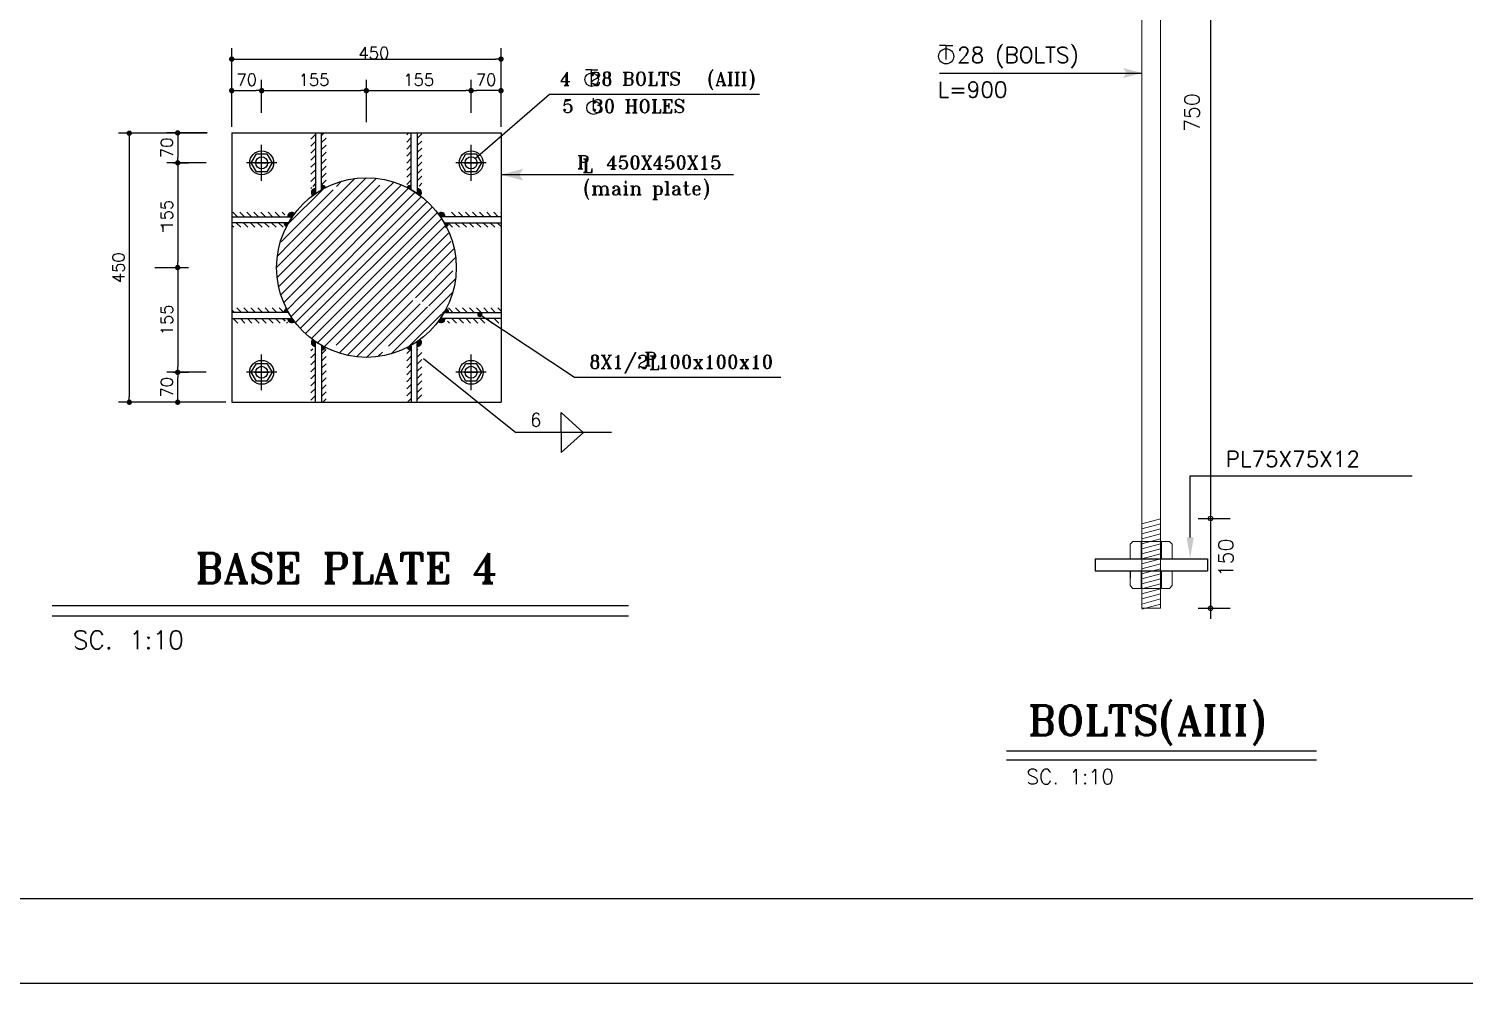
# Model space of a CAD drawing. Header units: inches. Extents: x 460503 to 460688, y 47570 to 48852.
# Drawn here: x 460525.59 to 460549.58, y 48649.44 to 48665.38 of the extents above; entities that cross this region are included whole.
import ezdxf
from ezdxf import colors
from ezdxf.entities.mleader import LeaderData, LeaderLine
from ezdxf.enums import TextEntityAlignment as Align
from ezdxf.math import Vec2, Vec3

# ---------------------------------------------------------------- set-up
doc = ezdxf.new("R2010")
doc.units = ezdxf.units.IN
doc.header["$MEASUREMENT"] = 0
doc.linetypes.add('HIDDEN', pattern=[0.375, 0.25, -0.125])
for name, color, linetype in [('1', 1, 'Continuous'), ('1R', 1, 'Continuous'), ('2Y', 2, 'Continuous'), ('3', 3, 'HIDDEN'), ('3G', 3, 'Continuous'), ('4C', 4, 'Continuous'), ('6M', 6, 'Continuous'), ('bracing', 3, 'Continuous'), ('CENTLINES', 7, 'Continuous'), ('col-new', 3, 'Continuous'), ('DIM', 8, 'Continuous'), ('DIM1', 1, 'Continuous'), ('Hatch', 1, 'Continuous'), ('lateral brace', 5, 'Continuous'), ('Layer4', 118, 'Continuous')]:
    doc.layers.add(name, color=color, linetype=linetype)
doc.layers.add('2', color=2, linetype='Continuous', lineweight=9)
doc.layers.add('TEXT', color=250, linetype='Continuous', lineweight=30)
doc.styles.add('ROMANC', font='TXT.shx')
doc.styles.add('ROMANS', font='ROMANS', dxfattribs={"width": 0.8})
doc.styles.add('ROMANT', font='romant')
doc.styles.get("Standard").update_dxf_attribs({"font": 'arial.ttf'})
doc.dimstyles.new('Copy of 50', dxfattribs={"dimtxt": 0.2, "dimasz": 0.09, "dimexe": 0.18, "dimexo": 0.1, "dimgap": 0, "dimtad": 0, "dimdec": 3, "dimlfac": 50, "dimrnd": 0.5, "dimzin": 12, "dimdsep": 46, "dimtxsty": 'ROMANC', "dimblk": 'DOT', "dimcen": 0, "dimclrd": 1, "dimclre": 1, "dimclrt": 2, "dimadec": 1, "dimazin": 0, "dimtfac": 1, "dimtdec": 3, "dimtmove": 2, "dimatfit": 3, "dimldrblk": 'DOT', "dimfxl": 1, "dimtvp": 0.909091, "dimtolj": 1, "dimtzin": 12, "dimarcsym": 0})
pattern_1 = [(45, (460739.51436, 47195.61013), (0.058925565, -0.058925565), [])]
pattern_2 = [(135, (461997.015844, 48869.67553), (0.058925565, 0.058925565), [])]

# ---------------------------------------------------------------- blocks, each defined once
blk = doc.blocks.new('DOT')
at = {"layer": 'DIM', "color": 0, "linetype": 'ByBlock'}
blk.add_line((-0.5, 0), (-1, 0), dxfattribs=at)
at = {"layer": 'DIM', "color": 0, "linetype": 'ByBlock', "const_width": 0.5}
blk.add_lwpolyline([(-0.25, 0, 1), (0.25, 0, 1)], format="xyb", close=True, dxfattribs=at)
blk = doc.blocks.new('*D748')
at = {"layer": 'Defpoints', "color": 0, "ltscale": 0.5, "transparency": 16777216}
for p in [(460529.482, 48664.35), (460528.982, 48663.879), (460529.482, 48663.879)]:
    blk.add_point(p, dxfattribs=at)
at = {"layer": 'Hatch', "color": 1, "lineweight": -2, "ltscale": 0.5, "transparency": 16777216}
for p, q in [((460528.982, 48663.979), (460528.982, 48664.53)), ((460529.072, 48664.35), (460529.392, 48664.35)), ((460529.482, 48663.979), (460529.482, 48664.53))]:
    blk.add_line(p, q, dxfattribs=at)
at = {"layer": 'Hatch', "color": 1, "lineweight": -2, "ltscale": 0.5, "transparency": 16777216, "xscale": 0.09, "yscale": 0.09, "zscale": 0.09, "rotation": 180}
blk.add_blockref('DOT', (460528.982, 48664.35), dxfattribs=at)
at = {"layer": 'Hatch', "color": 1, "lineweight": -2, "ltscale": 0.5, "transparency": 16777216, "xscale": 0.09, "yscale": 0.09, "zscale": 0.09}
blk.add_blockref('DOT', (460529.482, 48664.35), dxfattribs=at)
at = {"layer": 'Hatch', "color": 2, "ltscale": 0.5, "transparency": 16777216, "insert": (460529.232, 48664.532), "char_height": 0.2, "attachment_point": 5, "style": 'ROMANC'}
blk.add_mtext('\\A1;70', dxfattribs=at)
blk = doc.blocks.new('_Dot')
at = {"layer": 'DIM', "color": 0, "lineweight": -2}
blk.add_line((-0.5, 0), (-1, 0), dxfattribs=at)
at = {"layer": 'DIM', "color": 0, "const_width": 0.5}
blk.add_lwpolyline([(-0.25, 0, 1), (0.25, 0, 1)], format="xyb", close=True, dxfattribs=at)
blk = doc.blocks.new('*D749')
at = {"layer": 'Defpoints', "color": 0, "ltscale": 0.5, "transparency": 16777216}
for p in [(460533.482, 48664.877), (460528.982, 48663.644), (460533.482, 48663.644)]:
    blk.add_point(p, dxfattribs=at)
at = {"layer": 'Hatch', "color": 1, "lineweight": -2, "ltscale": 0.5, "transparency": 16777216}
for p, q in [((460528.982, 48663.744), (460528.982, 48665.057)), ((460533.482, 48663.744), (460533.482, 48665.057)), ((460529.072, 48664.877), (460533.392, 48664.877))]:
    blk.add_line(p, q, dxfattribs=at)
at = {"layer": 'Hatch', "color": 1, "lineweight": -2, "ltscale": 0.5, "transparency": 16777216, "xscale": 0.09, "yscale": 0.09, "zscale": 0.09, "rotation": 180}
blk.add_blockref('DOT', (460528.982, 48664.877), dxfattribs=at)
at = {"layer": 'Hatch', "color": 1, "lineweight": -2, "ltscale": 0.5, "transparency": 16777216, "xscale": 0.09, "yscale": 0.09, "zscale": 0.09}
blk.add_blockref('DOT', (460533.482, 48664.877), dxfattribs=at)
at = {"layer": 'Hatch', "color": 2, "ltscale": 0.5, "transparency": 16777216, "insert": (460531.357, 48664.978), "char_height": 0.2, "attachment_point": 5, "style": 'ROMANC'}
blk.add_mtext('\\A1;450', dxfattribs=at)
blk = doc.blocks.new('*D750')
at = {"layer": 'Defpoints', "color": 0, "ltscale": 0.5, "transparency": 16777216}
for p in [(460528.672, 48663.644), (460528.079, 48663.144), (460528.653, 48663.144)]:
    blk.add_point(p, dxfattribs=at)
at = {"layer": 'Hatch', "color": 1, "lineweight": -2, "ltscale": 0.5, "transparency": 16777216}
for p, q in [((460528.572, 48663.644), (460527.899, 48663.644)), ((460528.079, 48663.554), (460528.079, 48663.234)), ((460528.553, 48663.144), (460527.899, 48663.144))]:
    blk.add_line(p, q, dxfattribs=at)
at = {"layer": 'Hatch', "color": 1, "lineweight": -2, "ltscale": 0.5, "transparency": 16777216, "xscale": 0.09, "yscale": 0.09, "zscale": 0.09}
for p, rotation in [((460528.079, 48663.644), 90), ((460528.079, 48663.144), 270)]:
    blk.add_blockref('DOT', p, dxfattribs=dict(at, rotation=rotation))
at = {"layer": 'Hatch', "color": 2, "ltscale": 0.5, "transparency": 16777216, "insert": (460527.897, 48663.394), "char_height": 0.2, "attachment_point": 5, "rotation": 90, "style": 'ROMANC'}
blk.add_mtext('\\A1;70', dxfattribs=at)
blk = doc.blocks.new('*D751')
at = {"layer": 'Defpoints', "color": 0, "ltscale": 0.5, "transparency": 16777216}
for p in [(460528.672, 48663.639), (460527.271, 48659.144), (460528.982, 48659.144)]:
    blk.add_point(p, dxfattribs=at)
at = {"layer": 'Hatch', "color": 1, "lineweight": -2, "ltscale": 0.5, "transparency": 16777216}
for p, q in [((460528.572, 48663.639), (460527.091, 48663.639)), ((460527.271, 48663.549), (460527.271, 48659.234)), ((460528.882, 48659.144), (460527.091, 48659.144))]:
    blk.add_line(p, q, dxfattribs=at)
at = {"layer": 'Hatch', "color": 1, "lineweight": -2, "ltscale": 0.5, "transparency": 16777216, "xscale": 0.09, "yscale": 0.09, "zscale": 0.09}
for p, rotation in [((460527.271, 48663.639), 90), ((460527.271, 48659.144), 270)]:
    blk.add_blockref('DOT', p, dxfattribs=dict(at, rotation=rotation))
at = {"layer": 'Hatch', "color": 2, "ltscale": 0.5, "transparency": 16777216, "insert": (460527.09, 48661.391), "char_height": 0.2, "attachment_point": 5, "rotation": 90, "style": 'ROMANC'}
blk.add_mtext('\\A1;450', dxfattribs=at)
blk = doc.blocks.new('*D752')
at = {"layer": 'Defpoints', "color": 0, "ltscale": 0.5, "transparency": 16777216}
for p in [(460532.982, 48664.35), (460532.982, 48663.96), (460531.232, 48663.724)]:
    blk.add_point(p, dxfattribs=at)
at = {"layer": 'Hatch', "color": 1, "lineweight": -2, "ltscale": 0.5, "transparency": 16777216}
for p, q in [((460531.232, 48663.824), (460531.232, 48664.53)), ((460531.322, 48664.35), (460532.892, 48664.35)), ((460532.982, 48664.06), (460532.982, 48664.53))]:
    blk.add_line(p, q, dxfattribs=at)
at = {"layer": 'Hatch', "color": 1, "lineweight": -2, "ltscale": 0.5, "transparency": 16777216, "xscale": 0.09, "yscale": 0.09, "zscale": 0.09, "rotation": 180}
blk.add_blockref('DOT', (460531.232, 48664.35), dxfattribs=at)
at = {"layer": 'Hatch', "color": 1, "lineweight": -2, "ltscale": 0.5, "transparency": 16777216, "xscale": 0.09, "yscale": 0.09, "zscale": 0.09}
blk.add_blockref('DOT', (460532.982, 48664.35), dxfattribs=at)
at = {"layer": 'Hatch', "color": 2, "ltscale": 0.5, "transparency": 16777216, "insert": (460532.107, 48664.532), "char_height": 0.2, "attachment_point": 5, "style": 'ROMANC'}
blk.add_mtext('\\A1;155', dxfattribs=at)
blk = doc.blocks.new('*D753')
at = {"layer": 'Defpoints', "color": 0, "ltscale": 0.5, "transparency": 16777216}
for p in [(460527.599, 48661.394), (460527.899, 48659.644), (460528.079, 48659.644)]:
    blk.add_point(p, dxfattribs=at)
at = {"layer": 'Hatch', "color": 1, "lineweight": -2, "ltscale": 0.5, "transparency": 16777216}
for p, q in [((460527.699, 48661.394), (460528.259, 48661.394)), ((460528.079, 48661.304), (460528.079, 48659.734)), ((460527.999, 48659.644), (460528.259, 48659.644))]:
    blk.add_line(p, q, dxfattribs=at)
at = {"layer": 'Hatch', "color": 1, "lineweight": -2, "ltscale": 0.5, "transparency": 16777216, "xscale": 0.09, "yscale": 0.09, "zscale": 0.09}
for p, rotation in [((460528.079, 48661.394), 90), ((460528.079, 48659.644), 270)]:
    blk.add_blockref('DOT', p, dxfattribs=dict(at, rotation=rotation))
at = {"layer": 'Hatch', "color": 2, "ltscale": 0.5, "transparency": 16777216, "insert": (460527.897, 48660.519), "char_height": 0.2, "attachment_point": 5, "rotation": 90, "style": 'ROMANC'}
blk.add_mtext('\\A1;155', dxfattribs=at)
blk = doc.blocks.new('*D754')
at = {"layer": 'Defpoints', "color": 0, "ltscale": 0.5, "transparency": 16777216}
for p in [(460528.079, 48659.644), (460528.653, 48659.644), (460528.672, 48659.144)]:
    blk.add_point(p, dxfattribs=at)
at = {"layer": 'Hatch', "color": 1, "lineweight": -2, "ltscale": 0.5, "transparency": 16777216}
for p, q in [((460528.553, 48659.644), (460527.899, 48659.644)), ((460528.079, 48659.234), (460528.079, 48659.554)), ((460528.572, 48659.144), (460527.899, 48659.144))]:
    blk.add_line(p, q, dxfattribs=at)
at = {"layer": 'Hatch', "color": 1, "lineweight": -2, "ltscale": 0.5, "transparency": 16777216, "xscale": 0.09, "yscale": 0.09, "zscale": 0.09}
for p, rotation in [((460528.079, 48659.644), 90), ((460528.079, 48659.144), 270)]:
    blk.add_blockref('DOT', p, dxfattribs=dict(at, rotation=rotation))
at = {"layer": 'Hatch', "color": 2, "ltscale": 0.5, "transparency": 16777216, "insert": (460527.897, 48659.394), "char_height": 0.2, "attachment_point": 5, "rotation": 90, "style": 'ROMANC'}
blk.add_mtext('\\A1;70', dxfattribs=at)
blk = doc.blocks.new('*D755')
at = {"layer": 'Defpoints', "color": 0, "ltscale": 0.5, "transparency": 16777216}
for p in [(460532.982, 48664.35), (460532.982, 48663.879), (460533.482, 48663.879)]:
    blk.add_point(p, dxfattribs=at)
at = {"layer": 'Hatch', "color": 1, "lineweight": -2, "ltscale": 0.5, "transparency": 16777216}
for p, q in [((460532.982, 48663.979), (460532.982, 48664.53)), ((460533.392, 48664.35), (460533.072, 48664.35)), ((460533.482, 48663.979), (460533.482, 48664.53))]:
    blk.add_line(p, q, dxfattribs=at)
at = {"layer": 'Hatch', "color": 1, "lineweight": -2, "ltscale": 0.5, "transparency": 16777216, "xscale": 0.09, "yscale": 0.09, "zscale": 0.09, "rotation": 180}
blk.add_blockref('DOT', (460532.982, 48664.35), dxfattribs=at)
at = {"layer": 'Hatch', "color": 1, "lineweight": -2, "ltscale": 0.5, "transparency": 16777216, "xscale": 0.09, "yscale": 0.09, "zscale": 0.09}
blk.add_blockref('DOT', (460533.482, 48664.35), dxfattribs=at)
at = {"layer": 'Hatch', "color": 2, "ltscale": 0.5, "transparency": 16777216, "insert": (460533.232, 48664.532), "char_height": 0.2, "attachment_point": 5, "style": 'ROMANC'}
blk.add_mtext('\\A1;70', dxfattribs=at)
blk = doc.blocks.new('*D756')
at = {"layer": 'Defpoints', "color": 0, "ltscale": 0.5, "transparency": 16777216}
for p in [(460531.232, 48664.35), (460529.482, 48663.96), (460531.232, 48663.724)]:
    blk.add_point(p, dxfattribs=at)
at = {"layer": 'Hatch', "color": 1, "lineweight": -2, "ltscale": 0.5, "transparency": 16777216}
for p, q in [((460529.482, 48664.06), (460529.482, 48664.53)), ((460529.572, 48664.35), (460531.142, 48664.35)), ((460531.232, 48663.824), (460531.232, 48664.53))]:
    blk.add_line(p, q, dxfattribs=at)
at = {"layer": 'Hatch', "color": 1, "lineweight": -2, "ltscale": 0.5, "transparency": 16777216, "xscale": 0.09, "yscale": 0.09, "zscale": 0.09, "rotation": 180}
blk.add_blockref('DOT', (460529.482, 48664.35), dxfattribs=at)
at = {"layer": 'Hatch', "color": 1, "lineweight": -2, "ltscale": 0.5, "transparency": 16777216, "xscale": 0.09, "yscale": 0.09, "zscale": 0.09}
blk.add_blockref('DOT', (460531.232, 48664.35), dxfattribs=at)
at = {"layer": 'Hatch', "color": 2, "ltscale": 0.5, "transparency": 16777216, "insert": (460530.357, 48664.532), "char_height": 0.2, "width": 0.41775, "attachment_point": 5, "style": 'ROMANC'}
blk.add_mtext('\\A1;155', dxfattribs=at)
blk = doc.blocks.new('*D757')
at = {"layer": 'Defpoints', "color": 0, "ltscale": 0.5, "transparency": 16777216}
for p in [(460527.899, 48663.144), (460527.599, 48661.394), (460528.079, 48661.394)]:
    blk.add_point(p, dxfattribs=at)
at = {"layer": 'Hatch', "color": 1, "lineweight": -2, "ltscale": 0.5, "transparency": 16777216}
for p, q in [((460527.999, 48663.144), (460528.259, 48663.144)), ((460528.079, 48663.054), (460528.079, 48661.484)), ((460527.699, 48661.394), (460528.259, 48661.394))]:
    blk.add_line(p, q, dxfattribs=at)
at = {"layer": 'Hatch', "color": 1, "lineweight": -2, "ltscale": 0.5, "transparency": 16777216, "xscale": 0.09, "yscale": 0.09, "zscale": 0.09}
for p, rotation in [((460528.079, 48663.144), 90), ((460528.079, 48661.394), 270)]:
    blk.add_blockref('DOT', p, dxfattribs=dict(at, rotation=rotation))
at = {"layer": 'Hatch', "color": 2, "ltscale": 0.5, "transparency": 16777216, "insert": (460527.897, 48662.269), "char_height": 0.2, "attachment_point": 5, "rotation": 90, "style": 'ROMANC'}
blk.add_mtext('\\A1;155', dxfattribs=at)
blk = doc.blocks.new('F')
at = {"layer": '3'}
for points in [[(0, 0), (2.57, 0), (3.14, 0.84)], [(0, 0), (2.57, 0), (3.14, -0.84)]]:
    blk.add_solid(points, dxfattribs=at)

msp = doc.modelspace()

# ---------------------------------------------------------------- hatches: boundary and pattern name
at = {"layer": '1R'}
h = msp.add_hatch(dxfattribs=at)
h.set_pattern_fill('ANSI31', color=256)
h.set_pattern_definition([(45, (-134.92943, 39.52382), (-0.08838834765, 0.08838834765), [])])
edge = h.paths.add_edge_path()
edge.add_arc((460531.23240282, 48661.39357491), 1.5, 46.63657704, 77.404484508)
edge.add_line((460531.55950311, 48662.85747565), (460531.55950311, 48662.6935749))
edge.add_line((460531.55950311, 48662.6935749), (460531.45950311, 48662.6935749))
edge.add_line((460531.45950311, 48662.6935749), (460531.45950311, 48662.87628373))
edge.add_arc((460531.23240282, 48661.39357491), 1.5, 81.29192169, 109.533794957)
edge.add_line((460530.73085862, 48662.80724156), (460530.73085862, 48662.69400168))
edge.add_line((460530.73085862, 48662.69400168), (460530.63085862, 48662.69400168))
edge.add_line((460530.63085862, 48662.69400168), (460530.63085862, 48662.76767264))
edge.add_arc((460531.24108234, 48661.38588078), 1.5105369, 113.82710131, 163.060945093)
edge.add_line((460529.79607977, 48661.82598224), (460530.30740282, 48661.81679024))
edge.add_line((460530.30740282, 48661.81679024), (460529.79334452, 48661.81679024))
edge.add_arc((460531.23240282, 48661.39357491), 1.5, 163.611819427, 174.268032042)
edge.add_arc((460531.23240284, 48661.3935749), 1.50000002, 174.268032064, 179.999999965)
edge.add_arc((460531.23240284, 48661.39357491), 1.50000002, 180.000000035, 185.731967935)
edge.add_arc((460530.82854456, 48661.30855114), 1.09056792, 183.405841563, 200.371737741)
edge.add_line((460529.8061875, 48660.9289139), (460530.30740282, 48660.92025234))
edge.add_line((460530.30740282, 48660.92025234), (460529.80903858, 48660.92025234))
edge.add_arc((460531.23240282, 48661.39357491), 1.5, 198.393921896, 226.636577044)
edge.add_line((460530.20246752, 48660.30305518), (460532.26233812, 48662.48409463))
edge = h.paths.add_edge_path()
edge.add_arc((460532.75401214, 48661.31739916), 0.07918148, 105.837428195, 248.430603834, ccw=False)
edge.add_arc((460532.75401214, 48661.46975065), 0.07918148, 111.569396164, 254.162571804, ccw=False)
edge.add_arc((460531.23240282, 48661.39357491), 1.5, 5.731967958, 14.78229331)
edge.add_line((460532.68275625, 48661.77629534), (460531.90740282, 48661.77629534))
edge.add_line((460531.90740282, 48661.77629534), (460532.65260738, 48661.77629534))
edge.add_arc((460531.45622491, 48661.57812288), 1.21268435, 9.405250053, 48.338034461)
edge.add_line((460532.26233812, 48662.48409463), (460530.20246752, 48660.30305518))
edge.add_arc((460531.22568094, 48661.39988438), 1.5, 226.988724094, 246.480350595)
edge.add_arc((460530.65802359, 48660.09447339), 0.07650821, 246.148064537, 270)
edge.add_line((460530.65802359, 48660.01796518), (460530.65802359, 48660.0944421))
edge.add_line((460530.65802359, 48660.0944421), (460530.75802359, 48660.0944421))
edge.add_line((460530.75802359, 48660.0944421), (460530.75802359, 48659.97056249))
edge.add_arc((460531.23240282, 48661.39357491), 1.5, 251.563537879, 280.250022698)
edge.add_line((460531.49931872, 48659.91751396), (460531.49931872, 48660.09357491))
edge.add_line((460531.49931872, 48660.09357491), (460531.59931872, 48660.09357491))
edge.add_line((460531.59931872, 48660.09357491), (460531.59931872, 48659.93914281))
edge.add_arc((460531.23240282, 48661.39357491), 1.5, 284.158822688, 328.136812647)
edge.add_line((460532.50636937, 48660.60173577), (460532.07459137, 48660.88742243))
edge.add_line((460532.07459137, 48660.88742243), (460531.90740282, 48660.88742243))
edge.add_line((460531.90740282, 48660.88742243), (460532.51767307, 48660.62021833))
edge.add_line((460532.51767307, 48660.62021833), (460532.67636964, 48660.98742243))
edge.add_arc((460531.23240282, 48661.39357491), 1.5, 344.290008775, 354.268032031)
at = {"layer": 'DIM1'}
msp.add_hatch(color=256, dxfattribs=at).paths.add_polyline_path([(460533.14879898, 48660.58587582, 1), (460533.10839855, 48660.63356288, 1)])
at = {"layer": 'Hatch'}
h = msp.add_hatch(dxfattribs=at)
h.set_pattern_fill('ANSI31', color=256, scale=0.666667, angle=-90, style=0)
h.set_pattern_definition(pattern_1)
edge = h.paths.add_edge_path()
edge.add_line((460530.38256688, 48662.76336251), (460530.38256688, 48663.64357491))
edge.add_line((460530.38256688, 48663.64357491), (460530.30605866, 48663.64357491))
edge.add_line((460530.30605866, 48663.64357491), (460530.30605866, 48662.6868543))
edge.add_arc((460530.38256688, 48662.6868543), 0.07650821, 90, 180, ccw=False)
edge = h.paths.add_edge_path()
edge.add_line((460530.48256687, 48663.64357491), (460530.48256687, 48662.76336251))
edge.add_arc((460530.48256687, 48662.6868543), 0.07650821, 0, 90, ccw=False)
edge.add_line((460530.55907509, 48662.6868543), (460530.55907509, 48663.64357491))
edge.add_line((460530.55907509, 48663.64357491), (460530.48256687, 48663.64357491))
h = msp.add_hatch(dxfattribs=at)
h.set_pattern_fill('ANSI31', color=256, scale=0.666667, angle=-90, style=0)
h.set_pattern_definition(pattern_1)
edge = h.paths.add_edge_path()
edge.add_line((460532.08223877, 48662.76336251), (460532.08223877, 48663.64357491))
edge.add_line((460532.08223877, 48663.64357491), (460532.15874698, 48663.64357491))
edge.add_line((460532.15874698, 48663.64357491), (460532.15874698, 48662.6868543))
edge.add_arc((460532.08223877, 48662.6868543), 0.07650821, 0, 90)
edge = h.paths.add_edge_path()
edge.add_line((460531.98223877, 48663.64357491), (460531.98223877, 48662.76336251))
edge.add_arc((460531.98223877, 48662.6868543), 0.07650821, 90, 180)
edge.add_line((460531.90573055, 48662.6868543), (460531.90573055, 48663.64357491))
edge.add_line((460531.90573055, 48663.64357491), (460531.98223877, 48663.64357491))
h = msp.add_hatch(color=256, dxfattribs=at)
edge = h.paths.add_edge_path()
edge.add_line((460530.33395075, 48662.5947343), (460530.38256688, 48662.63202382))
edge.add_line((460530.38256688, 48662.63202382), (460530.38256688, 48662.70853203))
edge.add_arc((460530.37792441, 48662.64323172), 0.06546513, 85.933450543, 227.800730647)
h = msp.add_hatch(color=256, dxfattribs=at)
edge = h.paths.add_edge_path()
edge.add_line((460530.54978358, 48662.72925113), (460530.48256687, 48662.69270771))
edge.add_line((460530.48256687, 48662.69270771), (460530.48256687, 48662.76921593))
edge.add_arc((460530.48256688, 48662.69270771), 0.07650821, 28.531406616, 90.000000174, ccw=False)
h = msp.add_hatch(color=256, dxfattribs=at)
edge = h.paths.add_edge_path()
edge.add_line((460531.91502206, 48662.72925113), (460531.98223877, 48662.69270771))
edge.add_line((460531.98223877, 48662.69270771), (460531.98223877, 48662.76921593))
edge.add_arc((460531.98223877, 48662.69270771), 0.07650821, 89.999999826, 151.468593384)
h = msp.add_hatch(color=256, dxfattribs=at)
edge = h.paths.add_edge_path()
edge.add_line((460532.13085489, 48662.5947343), (460532.08223877, 48662.63202382))
edge.add_line((460532.08223877, 48662.63202382), (460532.08223877, 48662.70853203))
edge.add_arc((460532.08688123, 48662.64323172), 0.06546513, -47.800730647, 94.066549457, ccw=False)
h = msp.add_hatch(dxfattribs=at)
h.set_pattern_fill('ANSI31', color=256, scale=0.666667, style=0)
h.set_pattern_definition(pattern_2)
edge = h.paths.add_edge_path()
edge.add_line((460529.86261522, 48662.24341085), (460528.98240282, 48662.24341085))
edge.add_line((460528.98240282, 48662.24341085), (460528.98240282, 48662.31991907))
edge.add_line((460528.98240282, 48662.31991907), (460529.93912343, 48662.31991907))
edge.add_arc((460529.93912343, 48662.24341085), 0.07650821, 90, 180)
edge = h.paths.add_edge_path()
edge.add_line((460528.98240282, 48662.14341085), (460529.86261522, 48662.14341085))
edge.add_arc((460529.93912343, 48662.14341085), 0.07650821, 180, 270)
edge.add_line((460529.93912343, 48662.06690264), (460528.98240282, 48662.06690264))
edge.add_line((460528.98240282, 48662.06690264), (460528.98240282, 48662.14341085))
h = msp.add_hatch(color=256, dxfattribs=at)
edge = h.paths.add_edge_path()
edge.add_line((460529.8967266, 48662.07619415), (460529.93327001, 48662.14341085))
edge.add_line((460529.93327001, 48662.14341085), (460529.8567618, 48662.14341085))
edge.add_arc((460529.93327001, 48662.14341085), 0.07650821, 179.999999826, 241.468593384)
h = msp.add_hatch(color=256, dxfattribs=at)
edge = h.paths.add_edge_path()
edge.add_line((460530.03124343, 48662.29202697), (460529.99395391, 48662.24341085))
edge.add_line((460529.99395391, 48662.24341085), (460529.91744569, 48662.24341085))
edge.add_arc((460529.982746, 48662.24805332), 0.06546513, 42.199269353, 184.066549457, ccw=False)
h = msp.add_hatch(color=256, dxfattribs=at)
edge = h.paths.add_edge_path()
edge.add_line((460532.43356221, 48662.29202697), (460532.47085173, 48662.24341085))
edge.add_line((460532.47085173, 48662.24341085), (460532.54735995, 48662.24341085))
edge.add_arc((460532.48205964, 48662.24805332), 0.06546513, 355.933450543, 497.800730647)
h = msp.add_hatch(dxfattribs=at)
h.set_pattern_fill('ANSI31', color=256, scale=0.666667, style=0)
h.set_pattern_definition(pattern_2)
edge = h.paths.add_edge_path()
edge.add_line((460532.60219043, 48662.24341085), (460533.48240282, 48662.24341085))
edge.add_line((460533.48240282, 48662.24341085), (460533.48240282, 48662.31991907))
edge.add_line((460533.48240282, 48662.31991907), (460532.52568221, 48662.31991907))
edge.add_arc((460532.52568221, 48662.24341085), 0.07650821, 360, 450, ccw=False)
edge = h.paths.add_edge_path()
edge.add_line((460533.48240282, 48662.14341085), (460532.60219043, 48662.14341085))
edge.add_arc((460532.52568221, 48662.14341085), 0.07650821, 270, 360, ccw=False)
edge.add_line((460532.52568221, 48662.06690264), (460533.48240282, 48662.06690264))
edge.add_line((460533.48240282, 48662.06690264), (460533.48240282, 48662.14341085))
h = msp.add_hatch(color=256, dxfattribs=at)
edge = h.paths.add_edge_path()
edge.add_line((460532.56807904, 48662.07619415), (460532.53153563, 48662.14341085))
edge.add_line((460532.53153563, 48662.14341085), (460532.60804384, 48662.14341085))
edge.add_arc((460532.53153563, 48662.14341085), 0.07650821, 298.531406616, 360.000000174, ccw=False)
h = msp.add_hatch(dxfattribs=at)
h.set_pattern_fill('ANSI31', color=256, scale=0.666667, style=0)
h.set_pattern_definition(pattern_2)
edge = h.paths.add_edge_path()
edge.add_line((460529.86261522, 48660.54373896), (460528.98240282, 48660.54373896))
edge.add_line((460528.98240282, 48660.54373896), (460528.98240282, 48660.46723074))
edge.add_line((460528.98240282, 48660.46723074), (460529.93912343, 48660.46723074))
edge.add_arc((460529.93912343, 48660.54373896), 0.07650821, 180, 270, ccw=False)
edge = h.paths.add_edge_path()
edge.add_line((460528.98240282, 48660.64373896), (460529.86261522, 48660.64373896))
edge.add_arc((460529.93912343, 48660.64373896), 0.07650821, 90, 180, ccw=False)
edge.add_line((460529.93912343, 48660.72024717), (460528.98240282, 48660.72024717))
edge.add_line((460528.98240282, 48660.72024717), (460528.98240282, 48660.64373896))
h = msp.add_hatch(color=256, dxfattribs=at)
edge = h.paths.add_edge_path()
edge.add_line((460529.8967266, 48660.71095567), (460529.93327001, 48660.64373896))
edge.add_line((460529.93327001, 48660.64373896), (460529.8567618, 48660.64373896))
edge.add_arc((460529.93327001, 48660.64373896), 0.07650821, 118.531406616, 180.000000174, ccw=False)
h = msp.add_hatch(dxfattribs=at)
h.set_pattern_fill('ANSI31', color=256, scale=0.666667, style=0)
h.set_pattern_definition(pattern_2)
edge = h.paths.add_edge_path()
edge.add_line((460532.60219043, 48660.54373896), (460533.48240282, 48660.54373896))
edge.add_line((460533.48240282, 48660.54373896), (460533.48240282, 48660.46723074))
edge.add_line((460533.48240282, 48660.46723074), (460532.52568221, 48660.46723074))
edge.add_arc((460532.52568221, 48660.54373896), 0.07650821, 270, 360)
edge = h.paths.add_edge_path()
edge.add_line((460533.48240282, 48660.64373896), (460532.60219043, 48660.64373896))
edge.add_arc((460532.52568221, 48660.64373896), 0.07650821, 360, 450)
edge.add_line((460532.52568221, 48660.72024717), (460533.48240282, 48660.72024717))
edge.add_line((460533.48240282, 48660.72024717), (460533.48240282, 48660.64373896))
h = msp.add_hatch(color=256, dxfattribs=at)
edge = h.paths.add_edge_path()
edge.add_line((460532.56807904, 48660.71095567), (460532.53153563, 48660.64373896))
edge.add_line((460532.53153563, 48660.64373896), (460532.60804384, 48660.64373896))
edge.add_arc((460532.53153563, 48660.64373896), 0.07650821, 359.999999826, 421.468593384)
h = msp.add_hatch(color=256, dxfattribs=at)
edge = h.paths.add_edge_path()
edge.add_line((460530.03124343, 48660.49512284), (460529.99395391, 48660.54373896))
edge.add_line((460529.99395391, 48660.54373896), (460529.91744569, 48660.54373896))
edge.add_arc((460529.982746, 48660.53909649), 0.06546513, 175.933450543, 317.800730647)
h = msp.add_hatch(color=256, dxfattribs=at)
edge = h.paths.add_edge_path()
edge.add_line((460532.43356221, 48660.49512284), (460532.47085173, 48660.54373896))
edge.add_line((460532.47085173, 48660.54373896), (460532.54735995, 48660.54373896))
edge.add_arc((460532.48205964, 48660.53909649), 0.06546513, 222.199269353, 364.066549457, ccw=False)
h = msp.add_hatch(dxfattribs=at)
h.set_pattern_fill('ANSI31', color=256, scale=0.666667, angle=-90, style=0)
h.set_pattern_definition(pattern_1)
edge = h.paths.add_edge_path()
edge.add_line((460530.38256688, 48660.0237873), (460530.38256688, 48659.14357491))
edge.add_line((460530.38256688, 48659.14357491), (460530.30605866, 48659.14357491))
edge.add_line((460530.30605866, 48659.14357491), (460530.30605866, 48660.10029552))
edge.add_arc((460530.38256688, 48660.10029552), 0.07650821, 180, 270)
edge = h.paths.add_edge_path()
edge.add_line((460530.48256687, 48659.14357491), (460530.48256687, 48660.0237873))
edge.add_arc((460530.48256687, 48660.10029552), 0.07650821, 270, 360)
edge.add_line((460530.55907509, 48660.10029552), (460530.55907509, 48659.14357491))
edge.add_line((460530.55907509, 48659.14357491), (460530.48256687, 48659.14357491))
h = msp.add_hatch(color=256, dxfattribs=at)
edge = h.paths.add_edge_path()
edge.add_line((460530.33395075, 48660.19241552), (460530.38256688, 48660.15512599))
edge.add_line((460530.38256688, 48660.15512599), (460530.38256688, 48660.07861778))
edge.add_arc((460530.37792441, 48660.14391809), 0.06546513, 132.199269353, 274.066549457, ccw=False)
h = msp.add_hatch(color=256, dxfattribs=at)
edge = h.paths.add_edge_path()
edge.add_line((460530.54978358, 48660.05789868), (460530.48256687, 48660.0944421))
edge.add_line((460530.48256687, 48660.0944421), (460530.48256687, 48660.01793388))
edge.add_arc((460530.48256688, 48660.0944421), 0.07650821, 269.999999826, 331.468593384)
h = msp.add_hatch(dxfattribs=at)
h.set_pattern_fill('ANSI31', color=256, scale=0.666667, angle=-90, style=0)
h.set_pattern_definition(pattern_1)
edge = h.paths.add_edge_path()
edge.add_line((460532.08223877, 48660.0237873), (460532.08223877, 48659.14357491))
edge.add_line((460532.08223877, 48659.14357491), (460532.15874698, 48659.14357491))
edge.add_line((460532.15874698, 48659.14357491), (460532.15874698, 48660.10029552))
edge.add_arc((460532.08223877, 48660.10029552), 0.07650821, 270, 360, ccw=False)
edge = h.paths.add_edge_path()
edge.add_line((460531.98223877, 48659.14357491), (460531.98223877, 48660.0237873))
edge.add_arc((460531.98223877, 48660.10029552), 0.07650821, 180, 270, ccw=False)
edge.add_line((460531.90573055, 48660.10029552), (460531.90573055, 48659.14357491))
edge.add_line((460531.90573055, 48659.14357491), (460531.98223877, 48659.14357491))
h = msp.add_hatch(color=256, dxfattribs=at)
edge = h.paths.add_edge_path()
edge.add_line((460531.91502206, 48660.05789868), (460531.98223877, 48660.0944421))
edge.add_line((460531.98223877, 48660.0944421), (460531.98223877, 48660.01793388))
edge.add_arc((460531.98223877, 48660.0944421), 0.07650821, 208.531406616, 270.000000174, ccw=False)
h = msp.add_hatch(color=256, dxfattribs=at)
edge = h.paths.add_edge_path()
edge.add_line((460532.13085489, 48660.19241552), (460532.08223877, 48660.15512599))
edge.add_line((460532.08223877, 48660.15512599), (460532.08223877, 48660.07861778))
edge.add_arc((460532.08688123, 48660.14391809), 0.06546513, 265.933450543, 407.800730647)

# ---------------------------------------------------------------- linework, layer by layer
at = {"color": 1}
msp.add_line((460534.71107704, 48659.56266984), (460538.15805619, 48659.56266984), dxfattribs=at)
at = {"layer": '1'}
msp.add_lwpolyline([(460507.46120186, 48650.85104051), (460588.72955203, 48650.85104051), (460588.72955203, 48707.48403714), (460507.46120186, 48707.48403714)], close=True, dxfattribs=at)
at = {"layer": '1R'}
for p, q in [((460545.33815073, 48671.42689343), (460545.33815073, 48655.52631019)), ((460540.80899168, 48664.64408885), (460544.19094921, 48664.64408885)), ((460533.05156184, 48663.21580392), (460534.29181715, 48664.28826868)), ((460534.29181715, 48664.28826868), (460537.80251675, 48664.28826868)), ((460529.48240282, 48662.8445162), (460529.48240282, 48663.44263361)), ((460532.98240282, 48662.8445162), (460532.98240282, 48663.44263361)), ((460529.73638952, 48663.14357491), (460529.22841612, 48663.14357491)), ((460529.36471115, 48663.14357491), (460529.6000945, 48663.14357491)), ((460529.48240282, 48663.04362088), (460529.48240282, 48663.24352893)), ((460533.23638952, 48663.14357491), (460532.72841612, 48663.14357491)), ((460532.86471115, 48663.14357491), (460533.1000945, 48663.14357491)), ((460532.98240282, 48663.04362088), (460532.98240282, 48663.24352893)), ((460533.48240282, 48662.94624352), (460537.36775539, 48662.94624352)), ((460533.12859876, 48660.60971935), (460534.71107704, 48659.56266984)), ((460529.48240282, 48659.3445162), (460529.48240282, 48659.94263361)), ((460529.48240282, 48659.54362088), (460529.48240282, 48659.74352893)), ((460532.18497226, 48659.87194868), (460533.7273164, 48658.63591977)), ((460532.98240282, 48659.3445162), (460532.98240282, 48659.94263361)), ((460532.98240282, 48659.54362088), (460532.98240282, 48659.74352893)), ((460529.73638952, 48659.64357491), (460529.22841612, 48659.64357491)), ((460529.36471115, 48659.64357491), (460529.6000945, 48659.64357491)), ((460533.23638952, 48659.64357491), (460532.72841612, 48659.64357491)), ((460532.86471115, 48659.64357491), (460533.1000945, 48659.64357491)), ((460535.32610572, 48658.63591977), (460533.7273164, 48658.63591977)), ((460545.1289045, 48657.20093855), (460545.66454107, 48657.20093855)), ((460545.1289045, 48655.70093855), (460545.66454107, 48655.70093855)), ((460545.1289045, 48655.70093855), (460545.66454107, 48655.70093855))]:
    msp.add_line(p, q, dxfattribs=at)
at = {"layer": '2'}
for p, q in [((460544.19094921, 48655.70093855), (460544.19094921, 48671.13990985)), ((460544.50344921, 48655.70093855), (460544.50344921, 48670.80319917)), ((460544.50344921, 48657.19581153), (460544.19094921, 48657.11207741)), ((460544.50344921, 48657.11207741), (460544.19094921, 48657.02834329)), ((460544.50344921, 48657.02834329), (460544.19094921, 48656.94460916)), ((460544.50344921, 48656.94460916), (460544.19094921, 48656.86087504)), ((460544.50344921, 48656.86087504), (460544.19094921, 48656.77714092)), ((460543.99413551, 48656.77208186), (460544.04106264, 48656.81905496)), ((460543.99413551, 48656.77208186), (460543.99425619, 48656.52559375)), ((460544.04106264, 48656.81905496), (460544.65141413, 48656.81935378)), ((460544.17677759, 48656.8191214), (460544.17692126, 48656.52568319)), ((460544.50344921, 48656.77714092), (460544.19094921, 48656.6934068)), ((460544.50344921, 48656.6934068), (460544.19094921, 48656.60967267)), ((460544.51569917, 48656.81928734), (460544.51584284, 48656.52584912)), ((460544.69838723, 48656.77242665), (460544.65141413, 48656.81935378)), ((460544.69838723, 48656.77242665), (460544.69850791, 48656.52593855)), ((460544.50344921, 48656.60967267), (460544.19094921, 48656.52593855)), ((460544.50344921, 48656.52593855), (460544.19094921, 48656.44220443)), ((460544.50344921, 48656.44220443), (460544.19094921, 48656.35847031)), ((460543.99507331, 48656.07945042), (460543.99507331, 48656.32593855)), ((460543.99507331, 48656.32593855), (460544.69932511, 48656.32593855)), ((460544.1777384, 48656.0325003), (460544.1777384, 48656.32593855)), ((460544.50344921, 48656.35847031), (460544.19094921, 48656.27473618)), ((460544.50344921, 48656.27473618), (460544.19094921, 48656.19100206)), ((460544.50344921, 48656.19100206), (460544.19094921, 48656.10726794)), ((460544.51666002, 48656.0325003), (460544.51666002, 48656.32593855)), ((460544.69932511, 48656.07945042), (460544.69932511, 48656.32593855)), ((460543.99507331, 48656.07945042), (460544.04202343, 48656.0325003)), ((460544.04202343, 48656.0325003), (460544.65237499, 48656.0325003)), ((460544.50344921, 48656.10726794), (460544.19094921, 48656.02353381)), ((460544.50344921, 48656.02353381), (460544.19094921, 48655.93979969)), ((460544.50344921, 48655.93979969), (460544.19094921, 48655.85606557)), ((460544.69932511, 48656.07945042), (460544.65237499, 48656.0325003)), ((460544.50344921, 48655.85606557), (460544.19094921, 48655.77233145)), ((460544.50344921, 48655.77233145), (460544.19094921, 48655.68859732)), ((460544.19094921, 48655.70093855), (460544.50344921, 48655.70093855))]:
    msp.add_line(p, q, dxfattribs=at)
at = {"layer": '2Y'}
for p, q in [((460529.30919774, 48663.14357491), (460529.39580028, 48663.29357491)), ((460529.39580028, 48662.99357491), (460529.30919774, 48663.14357491)), ((460529.39580028, 48663.29357491), (460529.56900536, 48663.29357491)), ((460529.56900536, 48663.29357491), (460529.6556079, 48663.14357491)), ((460529.6556079, 48663.14357491), (460529.56900536, 48662.99357491)), ((460532.80919774, 48663.14357491), (460532.89580028, 48663.29357491)), ((460532.89580028, 48662.99357491), (460532.80919774, 48663.14357491)), ((460532.89580028, 48663.29357491), (460533.06900536, 48663.29357491)), ((460533.06900536, 48663.29357491), (460533.1556079, 48663.14357491)), ((460533.1556079, 48663.14357491), (460533.06900536, 48662.99357491)), ((460529.56900536, 48662.99357491), (460529.39580028, 48662.99357491)), ((460533.06900536, 48662.99357491), (460532.89580028, 48662.99357491)), ((460529.30919774, 48659.64357491), (460529.39580028, 48659.79357491)), ((460529.39580028, 48659.79357491), (460529.56900536, 48659.79357491)), ((460529.56900536, 48659.79357491), (460529.6556079, 48659.64357491)), ((460532.80919774, 48659.64357491), (460532.89580028, 48659.79357491)), ((460532.89580028, 48659.79357491), (460533.06900536, 48659.79357491)), ((460533.06900536, 48659.79357491), (460533.1556079, 48659.64357491)), ((460529.39580028, 48659.49357491), (460529.30919774, 48659.64357491)), ((460529.6556079, 48659.64357491), (460529.56900536, 48659.49357491)), ((460532.89580028, 48659.49357491), (460532.80919774, 48659.64357491)), ((460533.1556079, 48659.64357491), (460533.06900536, 48659.49357491)), ((460529.56900536, 48659.49357491), (460529.39580028, 48659.49357491)), ((460533.06900536, 48659.49357491), (460532.89580028, 48659.49357491)), ((460534.48524157, 48658.63504744), (460534.48524157, 48658.97005264)), ((460534.48524157, 48658.97005264), (460534.85994409, 48658.63504744)), ((460534.48524157, 48658.6367921), (460534.48524157, 48658.30178691)), ((460534.48524157, 48658.30178691), (460534.85994409, 48658.6367921)), ((460534.48524157, 48658.6367921), (460534.48524157, 48658.30178691)), ((460534.48524157, 48658.30178691), (460534.85994409, 48658.6367921))]:
    msp.add_line(p, q, dxfattribs=at)
for centre, radius in [((460529.48240282, 48663.14357491), 0.2), ((460532.98240282, 48663.14357491), 0.2), ((460529.48240282, 48663.14357491), 0.1), ((460532.98240282, 48663.14357491), 0.1), ((460529.48240282, 48659.64357491), 0.2), ((460529.48240282, 48659.64357491), 0.1), ((460532.98240282, 48659.64357491), 0.2), ((460532.98240282, 48659.64357491), 0.1)]:
    msp.add_circle(centre, radius, dxfattribs=at)
at = {"layer": '3'}
for points in [[(460544.19094921, 48664.64408885), (460543.9337139, 48664.64408885), (460543.87731454, 48664.72814486)], [(460544.19094921, 48664.64408885), (460543.9337139, 48664.64408885), (460543.87731454, 48664.56003285)]]:
    msp.add_solid(points, dxfattribs=at)
at = {"layer": '3G'}
for p, q in [((460540.91944932, 48665.10150703), (460540.80738265, 48665.10150703)), ((460540.91944932, 48665.10150703), (460541.03151598, 48665.10150703)), ((460540.91944932, 48664.87212081), (460540.91944932, 48665.10150703)), ((460534.99651231, 48664.69490553), (460534.89565231, 48664.69490553)), ((460534.99651231, 48664.69490553), (460535.09737231, 48664.69490553)), ((460534.99651231, 48664.48845793), (460534.99651231, 48664.69490553)), ((460535.0287419, 48664.0189071), (460535.0287419, 48664.2253547)), ((460543.40969921, 48656.52593855), (460545.28469921, 48656.52593855)), ((460543.40969921, 48656.52593855), (460543.40969921, 48656.32593855)), ((460545.28469921, 48656.52593855), (460545.28469921, 48656.32593855)), ((460543.40969921, 48656.32593855), (460545.28469921, 48656.32593855)), ((460541.92716724, 48653.16925561, -0.00000026), (460547.10595308, 48653.16925561, -0.00000026))]:
    msp.add_line(p, q, dxfattribs=at)
for centre, radius in [((460540.91944932, 48664.92309552), 0.12616125), ((460534.99651231, 48664.53433517), 0.11354513), ((460535.0287419, 48664.06478434), 0.11354513)]:
    msp.add_circle(centre, radius, dxfattribs=at)
for centre, radius, start, end in [((460530.37792441, 48662.64323172), 0.06546513, 85.933450647, 227.80073055), ((460530.48256687, 48662.69270771), 0.07650821, 28.531406795, 89.999999956), ((460531.98223877, 48662.69270771), 0.07650821, 90.000000047, 151.468593204), ((460532.08688123, 48662.64323172), 0.06546513, 312.199269452, 94.066549352), ((460529.93327001, 48662.14341085), 0.07650821, 180.000000047, 241.468593203), ((460529.982746, 48662.24805332), 0.06546513, 42.199269452, 184.066549352), ((460532.48205964, 48662.24805332), 0.06546513, 355.933450648, 137.800730546), ((460532.53153563, 48662.14341085), 0.07650821, 298.531406797, 359.999999953), ((460529.93327001, 48660.64373896), 0.07650821, 118.531406796, 179.999999957), ((460532.53153563, 48660.64373896), 0.07650821, 0.000000043, 61.468593205), ((460529.982746, 48660.53909649), 0.06546513, 175.933450648, 317.800730551), ((460532.48205964, 48660.53909649), 0.06546513, 222.199269449, 4.066549352), ((460530.37792441, 48660.14391809), 0.06546513, 132.19926945, 274.066549353), ((460530.48256687, 48660.0944421), 0.07650821, 270.000000044, 331.468593205), ((460531.98223877, 48660.0944421), 0.07650821, 208.531406796, 269.999999953), ((460532.08688123, 48660.14391809), 0.06546513, 265.933450648, 47.800730548)]:
    msp.add_arc(centre, radius, start, end, dxfattribs=at)
at = {"layer": '6M'}
msp.add_line((460541.92716724, 48653.31925561, -0.00000026), (460547.10595308, 48653.31925561, -0.00000026), dxfattribs=at)
for centre in [(460545.33815073, 48657.20093855), (460545.33815073, 48655.70093855)]:
    msp.add_circle(centre, 0.03787945, dxfattribs=at)
at = {"layer": 'bracing', "color": 6}
msp.add_line((460525.9819345, 48655.74708276), (460535.61445054, 48655.74708276), dxfattribs=at)
at = {"layer": 'CENTLINES', "color": 3, "linetype": 'Continuous'}
msp.add_line((460525.9819345, 48655.57208276), (460535.61445054, 48655.57208276), dxfattribs=at)
at = {"layer": 'col-new'}
for p, q in [((460528.98240282, 48663.64357491), (460528.98240282, 48659.14357491)), ((460528.98240282, 48663.64357491), (460533.48240282, 48663.64357491)), ((460533.48240282, 48663.64357491), (460533.48240282, 48659.14357491)), ((460527.83232782, 48662.08834314), (460527.83232782, 48661.98834314)), ((460528.98240282, 48659.14357491), (460533.48240282, 48659.14357491))]:
    msp.add_line(p, q, dxfattribs=at)
for points in [[(460530.38256688, 48663.64357491), (460530.38256688, 48662.63205511), (460530.48256687, 48662.69270771)], [(460530.48256687, 48662.69270771), (460530.48256687, 48663.64357491)], [(460531.98223877, 48662.69270771), (460531.98223877, 48663.64357491)], [(460532.08223877, 48663.64357491), (460532.08223877, 48662.63205511), (460531.98223877, 48662.69270771)], [(460528.98240282, 48662.24341085), (460529.99392262, 48662.24341085), (460529.93327001, 48662.14341085)], [(460529.93327001, 48662.14341085), (460528.98240282, 48662.14341085)], [(460533.48240282, 48662.24341085), (460532.47088303, 48662.24341085), (460532.53153563, 48662.14341085)], [(460532.53153563, 48662.14341085), (460533.48240282, 48662.14341085)], [(460529.93327001, 48660.64373896), (460528.98240282, 48660.64373896)], [(460528.98240282, 48660.54373896), (460529.99392262, 48660.54373896), (460529.93327001, 48660.64373896)], [(460533.48240282, 48660.54373896), (460532.47088303, 48660.54373896), (460532.53153563, 48660.64373896)], [(460532.53153563, 48660.64373896), (460533.48240282, 48660.64373896)], [(460530.38256688, 48659.14357491), (460530.38256688, 48660.1550947), (460530.48256687, 48660.0944421)], [(460530.48256687, 48660.0944421), (460530.48256687, 48659.14357491)], [(460532.08223877, 48659.14357491), (460532.08223877, 48660.1550947), (460531.98223877, 48660.0944421)], [(460531.98223877, 48660.0944421), (460531.98223877, 48659.14357491)]]:
    msp.add_lwpolyline(points, dxfattribs=at)
msp.add_circle((460531.23240282, 48661.39357491), 1.5, dxfattribs=at)
at = {"layer": 'DIM'}
msp.add_line((460543.99507331, 48656.32593855), (460543.99507331, 48656.20464049), dxfattribs=at)
msp.add_lwpolyline([(460506.04537694, 48649.43521559), (460590.14537694, 48649.43521559), (460590.14537694, 48708.89986206), (460506.04537694, 48708.89986206)], close=True, dxfattribs=at)
at = {"layer": 'lateral brace'}
msp.add_lwpolyline([(460506.04537694, 48649.43521559), (460590.14537694, 48649.43521559), (460590.14537694, 48708.89986206), (460506.04537694, 48708.89986206)], close=True, dxfattribs=at)
at = {"layer": 'Layer4'}
msp.add_lwpolyline([(460590.14537694, 48708.89986206), (460506.04537694, 48708.89986206), (460506.04537694, 48649.43521559), (460590.14537694, 48649.43521559)], close=True, dxfattribs=at)
at = {"layer": 'TEXT'}
msp.add_circle((460533.12859876, 48660.60971935), 0.03125, dxfattribs=at)

# ---------------------------------------------------------------- block references
at = {"layer": '1R', "xscale": -0.1187999999938256, "yscale": 0.1187999999938256, "zscale": 0.118799999993763, "rotation": 180}
msp.add_blockref('F', (460533.48240282, 48662.94624352), dxfattribs=at)

# ---------------------------------------------------------------- texts
at = {"layer": '2Y', "style": 'ROMANS'}
msp.add_text('6', height=0.225, dxfattribs=at).set_placement((460533.96738283, 48658.73605439))
at = {"layer": '3G'}
for s, height, style, p in [('  28 (BOLTS)', 0.264, 'ROMANS', (460540.74102161, 48664.81408349)), ('4  28 BOLTS', 0.225, 'ROMANT', (460534.46066705, 48664.43622434)), ('(AIII)', 0.225, 'ROMANT', (460536.92500649, 48664.43622434)), ('L=900', 0.264, 'ROMANS', (460540.77848872, 48664.23527171)), ('5  30 HOLES', 0.225, 'ROMANT', (460534.50376696, 48663.97805796)), ('PL75X75X12', 0.264, 'ROMANS', (460545.59282234, 48658.06444368)), ('SC. 1:10', 0.25, 'ROMANS', (460542.25755436, 48652.76206846, -0.00000026))]:
    msp.add_text(s, height=height, dxfattribs=dict(at, style=style)).set_placement(p)
at = {"layer": '3G', "style": 'ROMANS'}
for s, p in [('750', (460545.15294767, 48663.66288363)), ('150', (460545.71843808, 48656.22204174))]:
    msp.add_text(s, height=0.25, rotation=90, dxfattribs=at).set_placement(p)
at = {"layer": '3G', "style": 'ROMANT'}
for s, p in [('P', (460534.85731385, 48663.15544141)), ('L', (460534.92849742, 48663.09622516)), ('450X450X15', (460536.203399, 48663.15011247)), ('(main plate)', (460535.91313459, 48662.70306039)), ('P', (460535.98448608, 48659.86543894)), ('8X1/2 100x100x10', (460536.49182339, 48659.80292365)), ('L', (460536.0444429, 48659.80578463))]:
    msp.add_text(s, height=0.225, dxfattribs=at).set_placement(p, align=Align.MIDDLE)
at = {"layer": '4C', "style": 'ROMANT'}
for s, p in [('BASE PLATE 4', (460528.37122515, 48656.12226078)), ('BOLTS(AIII)', (460542.28711157, 48653.57916377, -0.00000026))]:
    msp.add_text(s, height=0.5, dxfattribs=at).set_placement(p)
at = {"layer": 'CENTLINES', "color": 3, "linetype": 'Continuous', "style": 'ROMANC'}
msp.add_text('SC. 1:10', height=0.305231711, dxfattribs=at).set_placement((460527.25420544, 48655.1725415), align=Align.MIDDLE)

# ---------------------------------------------------------------- dimensions: what is measured, and where the dimension line sits
at = {"layer": 'Hatch', "ltscale": 0.5}
dim = msp.add_linear_dim(base=(460533.48240282, 48664.87659068), p1=(460528.98240282, 48663.64357491), p2=(460533.48240282, 48663.64357491), text='450', dimstyle='Copy of 50', dxfattribs=at)
dim.commit()
dim.dimension.update_dxf_attribs({"geometry": '*D749', "text_midpoint": (460531.35740282, 48664.97816979), "dimtype": 160})
for base, p1, p2, text, picture, middle in [((460529.48240282, 48664.35015502), (460528.98240282, 48663.87937777), (460529.48240282, 48663.87937777), '70', '*D748', (460529.23240282, 48664.5319732)), ((460531.23240282, 48664.35015502), (460529.48240282, 48663.95961684), (460531.23240282, 48663.72381398), '155', '*D756', (460530.35740282, 48664.5319732)), ((460532.98240282, 48664.35015502), (460531.23240282, 48663.72381398), (460532.98240282, 48663.95961684), '155', '*D752', (460532.10740282, 48664.5319732))]:
    dim = msp.add_linear_dim(base=base, p1=p1, p2=p2, text=text, dimstyle='Copy of 50', dxfattribs=at)
    dim.commit()
    dim.dimension.update_dxf_attribs({"geometry": picture, "text_midpoint": middle})
for base, p1, p2, angle, text, picture, middle in [((460532.98240282, 48664.35015502), (460533.48240282, 48663.87937777), (460532.98240282, 48663.87937777), 180, '70', '*D755', (460533.23240282, 48664.5319732)), ((460527.27149745, 48659.14357491), (460528.67203882, 48663.6392873), (460528.98240282, 48659.14357491), 90, '450', '*D751', (460527.08967927, 48661.3914311)), ((460528.07892226, 48663.14357491), (460528.67203882, 48663.64357491), (460528.65305684, 48663.14357491), 90, '70', '*D750', (460527.89710407, 48663.39357491)), ((460528.07892226, 48661.39357491), (460527.89892225, 48663.14357491), (460527.59873242, 48661.39357491), 270, '155', '*D757', (460527.89710407, 48662.26857491)), ((460528.07892226, 48659.64357491), (460527.59873242, 48661.39357491), (460527.89892225, 48659.64357491), 270, '155', '*D753', (460527.89710407, 48660.51857491)), ((460528.07892226, 48659.64357491), (460528.67203882, 48659.14357491), (460528.65305684, 48659.64357491), 270, '70', '*D754', (460527.89710407, 48659.39357491))]:
    dim = msp.add_linear_dim(base=base, p1=p1, p2=p2, angle=angle, text=text, dimstyle='Copy of 50', dxfattribs=at)
    dim.commit()
    dim.dimension.update_dxf_attribs({"geometry": picture, "text_midpoint": middle})

# ---------------------------------------------------------------- leaders
at = {"layer": '1R'}
ml = msp.add_multileader_mtext('Standard', dxfattribs=at)
ml.set_content('', color=256)
ml.set_leader_properties()
ml.build(insert=Vec2(0, 0))
ml.multileader.update_dxf_attribs({"dogleg_length": 0.36, "arrow_head_size": 0.36})
ctx = ml.context
ctx.base_point, ctx.char_height, ctx.arrow_head_size, ctx.landing_gap_size, ctx.plane_origin = Vec3(460548.70598776, 48657.91633023), 0.36, 0.36, 0.18, Vec3(460544.99755651, 48656.52593855)
notes = []
notes.append((ctx, [(0, (1, 1, 0), (460544.99755651, 48657.91633023), (1, 0), 3.70843125, [(0, [(460544.99755651, 48656.52593855)], 0, [])])]))
ctx.mtext.insert, ctx.mtext.flow_direction = Vec3(460548.88598776, 48658.09633023), 5
for ctx, leaders in notes:
    for number, flags, end, landing, length, lines in leaders:
        leader = LeaderData()
        leader.index, (leader.has_last_leader_line, leader.has_dogleg_vector, leader.attachment_direction) = number, flags
        leader.last_leader_point, leader.dogleg_vector, leader.dogleg_length = Vec3(end), Vec3(landing), length
        for number, points, colour, breaks in lines:
            line = LeaderLine()
            line.index, line.vertices, line.color, line.breaks = number, Vec3.list(points), colors.encode_raw_color(colour), breaks
            leader.lines.append(line)
        ctx.leaders.append(leader)

doc.saveas('drawing.dxf')
